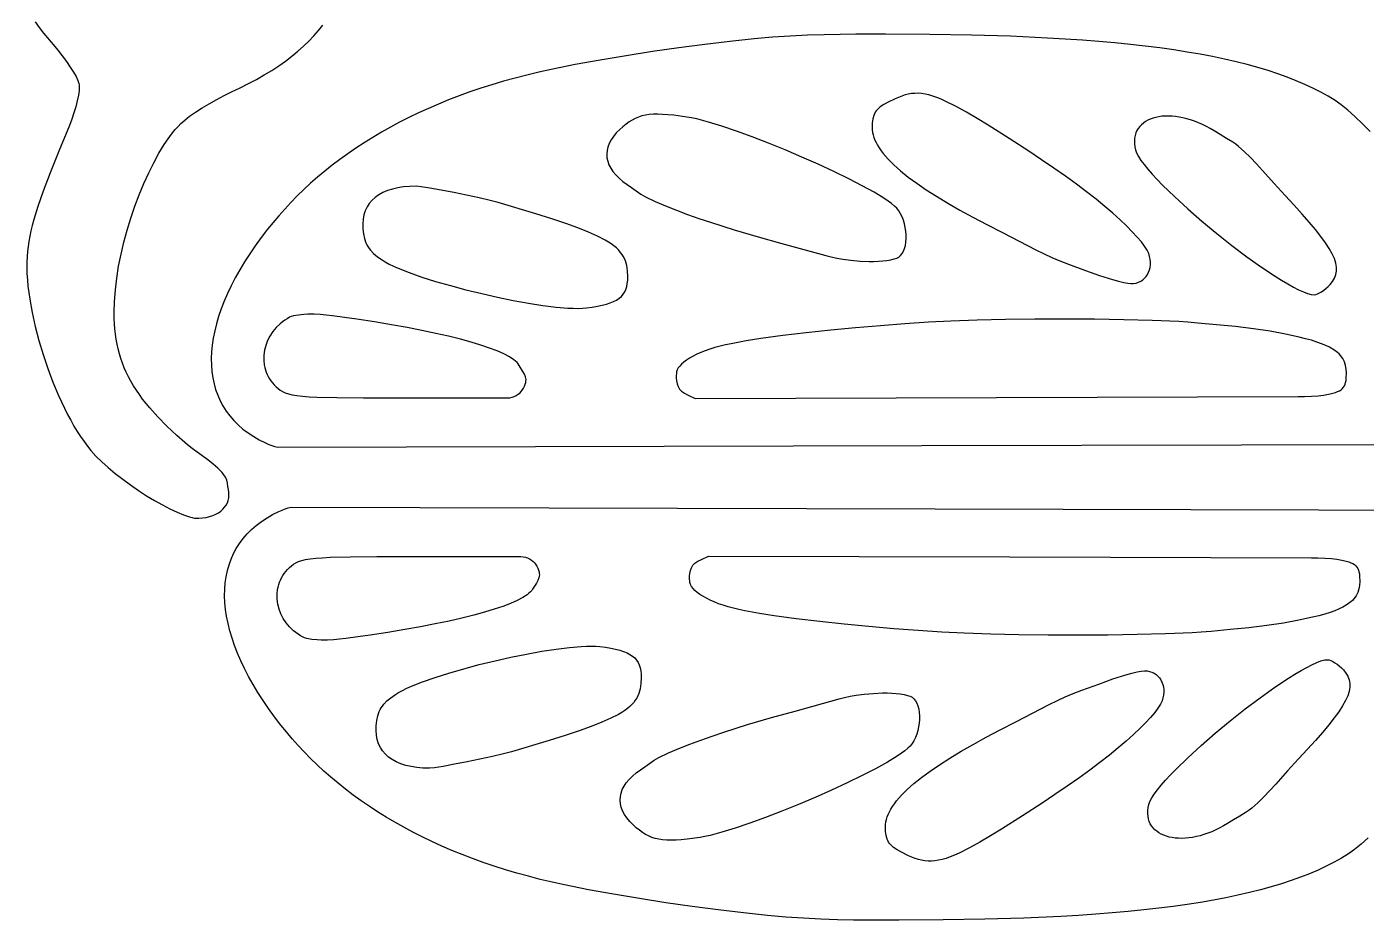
# Model space of a CAD drawing. Header units: millimetres. Extents: x 357 to 562, y 214 to 344.
# Drawn here: x 460.9 to 526.2, y 213.9 to 257.5 of the extents above; entities that cross this region are included whole.
import ezdxf

# ---------------------------------------------------------------- set-up
doc = ezdxf.new("R2010")
doc.units = ezdxf.units.MM

msp = doc.modelspace()

# ---------------------------------------------------------------- linework, layer by layer
at = {"flags": 128}
for points in [[(461.265058, 257.72598), (461.4648, 257.457504), (461.678736, 257.183524), (462.149403, 256.617144), (462.377315, 256.343756), (462.595312, 256.065424), (462.798237, 255.789903), (462.980937, 255.524951), (463.138254, 255.278326), (463.265034, 255.057781), (463.356121, 254.871077), (463.406361, 254.725968), (463.41711, 254.658279), (463.421422, 254.577641), (463.411687, 254.381717), (463.37907, 254.146596), (463.325485, 253.880683), (463.252846, 253.592381), (463.163066, 253.290093), (463.058061, 252.982222), (462.939743, 252.677172), (462.426362, 251.423108), (462.00648, 250.367593), (461.670212, 249.480941), (461.407677, 248.733465), (461.208993, 248.09548), (461.130506, 247.80827), (461.064277, 247.537301), (461.009069, 247.278861), (460.963646, 247.029241), (460.89722, 246.541614), (460.875889, 246.28783), (460.865106, 246.021635), (460.864574, 245.74395), (460.874002, 245.455697), (460.893096, 245.157796), (460.921562, 244.851168), (460.959108, 244.536735), (461.005438, 244.215416), (461.123283, 243.55581), (461.272749, 242.879717), (461.45149, 242.194505), (461.657157, 241.507542), (461.887403, 240.826197), (462.139882, 240.157837), (462.412245, 239.509831), (462.702146, 238.889547), (462.852939, 238.592103), (463.007237, 238.304352), (463.164746, 238.027216), (463.325171, 237.761615), (463.48822, 237.508471), (463.6536, 237.268704), (463.821017, 237.043236), (463.990178, 236.832988), (464.232989, 236.563887), (464.515301, 236.285504), (464.831104, 236.001617), (465.174386, 235.716), (465.53914, 235.432431), (465.919353, 235.154685), (466.309017, 234.88654), (466.70212, 234.631771), (467.092653, 234.394155), (467.474605, 234.177468), (467.841967, 233.985487), (468.188728, 233.821988), (468.508878, 233.690747), (468.796407, 233.595542), (468.926061, 233.562631), (469.045305, 233.540147), (469.153389, 233.528559), (469.249561, 233.52834)], [(469.249561, 233.52834), (469.436606, 233.54627), (469.613015, 233.575715), (469.7783, 233.616201), (469.931967, 233.667248), (470.073525, 233.72838), (470.202484, 233.799117), (470.318354, 233.878985), (470.420641, 233.967504), (470.508856, 234.064198), (470.582508, 234.168588), (470.641104, 234.280198), (470.684156, 234.398551), (470.71117, 234.523168), (470.721657, 234.653572), (470.715123, 234.789286), (470.691081, 234.929832), (470.665557, 235.076392), (470.642514, 235.23619), (470.609349, 235.391872), (470.585031, 235.462745), (470.553455, 235.526081), (470.476352, 235.64141), (470.387957, 235.753598), (470.289589, 235.862841), (470.182564, 235.969338), (469.947819, 236.174881), (469.694261, 236.371806), (469.172873, 236.746118), (468.926125, 236.926662), (468.702728, 237.104905), (468.171828, 237.571335), (467.688557, 238.025336), (467.251589, 238.469755), (466.859597, 238.907441), (466.680054, 239.124651), (466.511258, 239.341245), (466.353044, 239.55758), (466.205245, 239.774012), (466.067697, 239.990898), (465.940232, 240.208593), (465.822686, 240.427453), (465.714894, 240.647836), (465.616689, 240.870096), (465.527905, 241.094588), (465.448377, 241.321672), (465.377939, 241.5517), (465.316426, 241.78503), (465.263671, 242.022019), (465.21951, 242.263021), (465.183775, 242.508393), (465.156303, 242.758491), (465.136926, 243.013672), (465.125479, 243.27429), (465.121797, 243.540703), (465.137064, 244.092336), (465.1814, 244.67142), (465.249611, 245.23643), (465.343422, 245.814101), (465.461102, 246.400038), (465.60092, 246.98985), (465.76114, 247.579144), (465.940035, 248.163526), (466.135868, 248.738604), (466.34691, 249.299984), (466.571429, 249.843274), (466.807692, 250.364082), (467.053966, 250.858012), (467.308521, 251.320674), (467.569623, 251.747675), (467.835542, 252.134621), (467.969766, 252.3117), (468.104544, 252.477118), (468.23966, 252.630327), (468.374898, 252.770777), (468.561743, 252.93717), (468.803851, 253.123572), (469.091075, 253.323673), (469.413269, 253.531162), (469.760284, 253.739735), (470.121975, 253.943081), (470.488195, 254.134891), (470.848796, 254.308858), (471.272172, 254.509701), (471.679197, 254.715428), (472.069885, 254.926063), (472.444253, 255.14163), (472.802316, 255.362155), (473.144088, 255.587662), (473.469585, 255.818177), (473.778823, 256.053723), (474.071816, 256.294326), (474.34858, 256.540011), (474.609131, 256.790803), (474.853482, 257.046725), (475.08165, 257.307803), (475.29365, 257.574062)], [(526.354199, 252.385361), (525.980447, 252.763068), (525.611539, 253.113405), (525.258735, 253.425331), (524.933296, 253.687809), (524.646482, 253.889799), (524.303996, 254.09859), (523.943485, 254.299838), (523.56454, 254.4936), (523.166756, 254.679939), (522.749726, 254.858913), (522.313043, 255.030583), (521.8563, 255.19501), (521.37909, 255.352252), (520.881007, 255.50237), (520.361645, 255.645425), (519.820595, 255.781475), (519.257451, 255.910583), (518.671808, 256.032806), (518.063257, 256.148206), (517.431392, 256.256843), (516.775807, 256.358776), (516.096094, 256.454067), (515.391847, 256.542774), (514.662659, 256.624957), (513.908123, 256.700678), (513.127832, 256.769996), (512.321381, 256.832971), (511.488361, 256.889664), (510.628367, 256.940133), (508.825826, 257.022645), (506.910505, 257.080987), (504.87915, 257.115639), (502.728506, 257.127083), (501.281726, 257.125215), (500.518625, 257.118214), (499.729681, 257.103023), (498.915369, 257.076529), (498.076162, 257.035625), (497.212534, 256.977198), (496.324959, 256.89814), (495.144819, 256.771741), (493.911582, 256.624489), (492.643733, 256.45826), (491.359757, 256.274935), (490.078137, 256.07639), (488.817359, 255.864505), (487.595905, 255.641157), (486.432261, 255.408226), (485.832186, 255.276651), (485.243268, 255.1365), (484.665475, 254.987908), (484.098774, 254.831011), (483.543131, 254.665943), (482.998513, 254.492841), (482.464887, 254.31184), (481.942221, 254.123075), (481.430481, 253.926681), (480.929633, 253.722795), (480.439646, 253.511551), (479.960485, 253.293085), (479.492117, 253.067532), (479.03451, 252.835028), (478.58763, 252.595708), (478.151445, 252.349708), (477.72592, 252.097163), (477.311024, 251.838208), (476.906722, 251.572979), (476.512982, 251.301612), (476.129771, 251.024241), (475.757055, 250.741002), (475.394802, 250.452031), (475.042978, 250.157464), (474.70155, 249.857434), (474.370485, 249.552079), (474.049751, 249.241532), (473.739313, 248.925931), (473.439138, 248.60541), (473.149195, 248.280104), (472.869448, 247.950149), (472.599867, 247.615681), (472.292495, 247.213969), (472.003171, 246.814462), (471.731938, 246.417494), (471.478837, 246.0234), (471.243912, 245.632515), (471.027204, 245.245173), (470.828756, 244.861708), (470.64861, 244.482454), (470.486808, 244.107747), (470.343393, 243.73792), (470.218407, 243.373307), (470.111892, 243.014244), (470.02389, 242.661065), (469.954445, 242.314103), (469.903597, 241.973693), (469.87139, 241.640171), (469.857865, 241.313869), (469.863066, 240.995123), (469.887034, 240.684267), (469.929811, 240.381636), (469.991441, 240.087563), (470.071964, 239.802383), (470.171425, 239.52643), (470.289864, 239.260039), (470.427324, 239.003545), (470.583847, 238.757281), (470.759476, 238.521583), (470.954254, 238.296784), (471.168221, 238.083218), (471.401422, 237.881221), (471.653897, 237.691127), (471.925689, 237.513269), (472.199216, 237.35558), (472.504854, 237.201193), (472.660684, 237.132943), (472.813706, 237.074763), (472.960307, 237.029735), (473.096875, 237.000941), (504.49419, 237.075991)], [(514.693295, 244.969182), (514.823538, 244.974814), (514.946593, 244.996888), (515.061821, 245.034327), (515.168586, 245.086056), (515.26625, 245.150996), (515.354175, 245.228072), (515.431725, 245.316207), (515.498262, 245.414323), (515.553148, 245.521345), (515.595746, 245.636194), (515.625419, 245.757795), (515.64153, 245.88507), (515.643441, 246.016944), (515.630514, 246.152338), (515.602113, 246.290176), (515.5576, 246.429381), (515.478829, 246.595529), (515.358764, 246.786973), (515.198059, 247.002452), (514.997364, 247.240707), (514.757333, 247.500477), (514.478617, 247.780502), (514.16187, 248.079521), (513.807743, 248.396275), (513.416888, 248.729503), (512.989958, 249.077944), (512.527604, 249.440339), (512.03048, 249.815428), (511.499238, 250.201949), (510.934529, 250.598642), (510.337006, 251.004248), (509.707321, 251.417506), (508.755661, 252.036445), (507.724193, 252.696027), (507.198193, 253.018867), (506.675835, 253.32524), (506.164984, 253.606268), (505.673506, 253.853075), (505.444781, 253.956325), (505.22999, 254.042915), (505.02764, 254.113395), (504.836236, 254.168312), (504.654284, 254.208215), (504.480291, 254.233651), (504.312761, 254.245169), (504.150202, 254.243318), (503.991118, 254.228646), (503.834017, 254.2017), (503.677403, 254.16303), (503.519783, 254.113183), (503.195549, 253.982153), (502.849361, 253.812997), (502.639495, 253.695541), (502.468302, 253.577873), (502.332487, 253.454767), (502.276816, 253.389542), (502.228754, 253.320996), (502.187889, 253.248478), (502.15381, 253.171333), (502.104358, 253.00055), (502.077103, 252.80342), (502.06875, 252.574717), (502.074168, 252.456701), (502.090428, 252.336867), (502.117541, 252.215208), (502.155517, 252.091714), (502.204366, 251.966377), (502.264098, 251.839189), (502.334723, 251.71014), (502.416253, 251.579223), (502.508696, 251.446428), (502.612063, 251.311747), (502.851609, 251.036694), (503.134974, 250.753993), (503.462239, 250.463578), (503.833485, 250.165378), (504.248794, 249.859325), (504.708247, 249.54535), (505.211926, 249.223386), (505.759912, 248.893362), (506.352288, 248.555211), (506.989134, 248.208863), (507.670531, 247.85425), (508.427042, 247.459831), (509.240529, 247.030546), (510.058483, 246.610619), (510.452728, 246.417984), (510.828398, 246.244273), (511.218457, 246.08174), (511.644181, 245.91924), (512.467845, 245.613194), (513.150651, 245.367137), (513.797843, 245.163695), (514.085264, 245.084559), (514.336398, 245.024), (514.542118, 244.984661), (514.693295, 244.969182)], [(501.936458, 246.049327), (502.156705, 246.048818), (502.376965, 246.057704), (502.59136, 246.075121), (502.794012, 246.100206), (502.979041, 246.132094), (503.140571, 246.169921), (503.272723, 246.212825), (503.369618, 246.259941), (503.461128, 246.334564), (503.539137, 246.432131), (503.603755, 246.549848), (503.655092, 246.684921), (503.693259, 246.834557), (503.718366, 246.995961), (503.730523, 247.166341), (503.729842, 247.342902), (503.716432, 247.522851), (503.690405, 247.703393), (503.651869, 247.881735), (503.600936, 248.055084), (503.537717, 248.220644), (503.462321, 248.375624), (503.374859, 248.517228), (503.275441, 248.642664), (503.167054, 248.74894), (503.025437, 248.86583), (502.852548, 248.992483), (502.650348, 249.128048), (502.165846, 249.422512), (501.587604, 249.742413), (500.931295, 250.080946), (500.212592, 250.431303), (499.447165, 250.786676), (498.650689, 251.140258), (497.838835, 251.485242), (497.027277, 251.814821), (496.231686, 252.122187), (495.467736, 252.400534), (494.751098, 252.643053), (494.097445, 252.842938), (493.52245, 252.993382), (493.269347, 253.047936), (493.041786, 253.087577), (492.400518, 253.173228), (492.119854, 253.201523), (491.862744, 253.219553), (491.626868, 253.226886), (491.409906, 253.223092), (491.209539, 253.207736), (491.023447, 253.180388), (490.84931, 253.140614), (490.684809, 253.087983), (490.527623, 253.022062), (490.375434, 252.942419), (490.225922, 252.848623), (490.076766, 252.74024), (489.925647, 252.616838), (489.770246, 252.477985), (489.603864, 252.31068), (489.462949, 252.14112), (489.347438, 251.969783), (489.257267, 251.797147), (489.192371, 251.62369), (489.152687, 251.44989), (489.138151, 251.276226), (489.148699, 251.103174), (489.184268, 250.931213), (489.244792, 250.760821), (489.330209, 250.592476), (489.440455, 250.426656), (489.575465, 250.263839), (489.735176, 250.104503), (489.919523, 249.949126), (490.128444, 249.798185), (490.339953, 249.648593), (490.566103, 249.484149), (490.79642, 249.326943), (490.909868, 249.257959), (491.02043, 249.199069), (491.50125, 248.974916), (492.005634, 248.758067), (492.530507, 248.548245), (493.072796, 248.34517), (493.629427, 248.148565), (494.197326, 247.958152), (495.354631, 247.594785), (496.520121, 247.252843), (497.669206, 246.930099), (499.819792, 246.333302), (500.083779, 246.266707), (500.348958, 246.204634), (500.637933, 246.152573), (501.033568, 246.105938), (501.483773, 246.069824), (501.936458, 246.049327)], [(523.632899, 244.427083), (523.705226, 244.437249), (523.790483, 244.466383), (523.885535, 244.512443), (523.987243, 244.573386), (524.09247, 244.64717), (524.198077, 244.731752), (524.300928, 244.825088), (524.397884, 244.925137), (524.521771, 245.079564), (524.616245, 245.238912), (524.652094, 245.32114), (524.680161, 245.405448), (524.700301, 245.492119), (524.712371, 245.581438), (524.71623, 245.673687), (524.711732, 245.76915), (524.698736, 245.868109), (524.677097, 245.970849), (524.60732, 246.188803), (524.501256, 246.425278), (524.357759, 246.682542), (524.175683, 246.96286), (523.953883, 247.268499), (523.691212, 247.601727), (523.386526, 247.96481), (523.038678, 248.360014), (522.646522, 248.789606), (522.208914, 249.255854), (521.671713, 249.846444), (521.099489, 250.490387), (520.806349, 250.810503), (520.51178, 251.117723), (520.218225, 251.403302), (519.928125, 251.658494), (519.799347, 251.757925), (519.657731, 251.856345), (519.351228, 252.048922), (519.039104, 252.233765), (518.751846, 252.408413), (518.559343, 252.525515), (518.36638, 252.631962), (518.173469, 252.727876), (517.981125, 252.813383), (517.789863, 252.888605), (517.600196, 252.953667), (517.412638, 253.008693), (517.227704, 253.053805), (517.045908, 253.089129), (516.867764, 253.114786), (516.693786, 253.130903), (516.524488, 253.137601), (516.360384, 253.135006), (516.201989, 253.12324), (516.049817, 253.102427), (515.904382, 253.072692), (515.766197, 253.034157), (515.635778, 252.986947), (515.513638, 252.931186), (515.400292, 252.866997), (515.296253, 252.794504), (515.202035, 252.713831), (515.118154, 252.625101), (515.045123, 252.528438), (514.983456, 252.423967), (514.933667, 252.31181), (514.896271, 252.192092), (514.871781, 252.064936), (514.860712, 251.930466), (514.863578, 251.788806), (514.880893, 251.640079), (514.913172, 251.48441), (514.966005, 251.337266), (515.055153, 251.167464), (515.178401, 250.976798), (515.333536, 250.767059), (515.518343, 250.54004), (515.730607, 250.297532), (515.968114, 250.041328), (516.22865, 249.77322), (516.809951, 249.208461), (517.456796, 248.617592), (518.151469, 248.01495), (518.876257, 247.414873), (519.613443, 246.831699), (520.345315, 246.279764), (521.054156, 245.773406), (521.722253, 245.326963), (522.035486, 245.13069), (522.33189, 244.954772), (522.609251, 244.801001), (522.865353, 244.67117), (523.097984, 244.56707), (523.304928, 244.490495), (523.483971, 244.443235), (523.632899, 244.427083)], [(488.145117, 243.7866), (488.42671, 243.825215), (488.682928, 243.86791), (488.914764, 243.915438), (489.123213, 243.968553), (489.30927, 244.02801), (489.473929, 244.094564), (489.618186, 244.168967), (489.743035, 244.251976), (489.84947, 244.344342), (489.938487, 244.446822), (490.01108, 244.56017), (490.068244, 244.685138), (490.110973, 244.822483), (490.140262, 244.972957), (490.157106, 245.137316), (490.1625, 245.316313), (490.151651, 245.590748), (490.137053, 245.719784), (490.115416, 245.843891), (490.08605, 245.963464), (490.048263, 246.078897), (490.001363, 246.190584), (489.944658, 246.29892), (489.877457, 246.404298), (489.799068, 246.507115), (489.7088, 246.607762), (489.605961, 246.706636), (489.48986, 246.80413), (489.359805, 246.900639), (489.215104, 246.996557), (489.055065, 247.092278), (488.686211, 247.284708), (488.247707, 247.481083), (487.734023, 247.684558), (487.139625, 247.898289), (486.45898, 248.125428), (485.686556, 248.369131), (483.844238, 248.918849), (483.451259, 249.022118), (482.924625, 249.145071), (481.676605, 249.408789), (481.058324, 249.52893), (480.512599, 249.627511), (480.090981, 249.694222), (479.845024, 249.71875), (479.526339, 249.709859), (479.226659, 249.683397), (478.946382, 249.639684), (478.685907, 249.579038), (478.445632, 249.501777), (478.225957, 249.408219), (478.02728, 249.298683), (477.85, 249.173488), (477.694515, 249.032952), (477.561225, 248.877393), (477.450529, 248.70713), (477.362824, 248.522481), (477.29851, 248.323765), (477.257985, 248.1113), (477.241649, 247.885404), (477.2499, 247.646397), (477.280846, 247.388655), (477.329647, 247.160912), (477.399627, 246.957732), (477.443598, 246.863654), (477.494112, 246.773678), (477.551584, 246.687124), (477.616429, 246.603312), (477.769903, 246.441197), (477.957861, 246.281897), (478.183627, 246.119973), (478.341088, 246.022535), (478.526382, 245.922484), (478.737719, 245.820239), (478.973308, 245.71622), (479.510079, 245.504538), (480.122368, 245.290794), (480.795848, 245.078344), (481.51619, 244.870544), (482.269069, 244.670749), (483.040156, 244.482317), (483.815126, 244.308602), (484.57965, 244.152961), (485.319401, 244.01875), (486.020052, 243.909324), (486.667277, 243.82804), (487.246747, 243.778254), (487.506597, 243.766222), (487.744136, 243.763322), (487.957573, 243.769975), (488.145117, 243.7866)], [(478.9487, 239.4), (484.303869, 239.4), (484.415526, 239.408448), (484.524268, 239.432268), (484.628248, 239.469178), (484.72562, 239.516895), (484.81454, 239.573135), (484.893159, 239.635615), (484.959634, 239.702052), (485.012118, 239.770164), (485.076046, 239.874362), (485.125717, 239.970607), (485.16211, 240.059791), (485.186207, 240.142807), (485.198989, 240.220548), (485.201436, 240.293906), (485.194531, 240.363773), (485.179254, 240.431043), (485.127506, 240.56136), (485.054041, 240.691997), (484.873352, 240.982794), (484.826823, 241.051693), (484.766591, 241.121005), (484.692732, 241.190699), (484.60532, 241.260742), (484.390141, 241.401746), (484.121652, 241.543758), (483.800455, 241.686519), (483.427149, 241.829772), (483.002336, 241.973257), (482.526615, 242.116716), (482.000586, 242.259891), (481.42485, 242.402522), (480.800007, 242.544352), (480.126658, 242.685121), (479.405402, 242.824571), (478.636841, 242.962444), (477.821573, 243.098481), (476.9602, 243.232423), (476.357737, 243.322172), (475.761806, 243.40104), (475.464819, 243.432668), (475.167699, 243.457105), (474.869859, 243.47286), (474.57071, 243.478442), (474.372464, 243.467981), (474.116139, 243.43799), (473.864168, 243.390558), (473.759327, 243.360956), (473.678987, 243.327777), (473.555108, 243.25735), (473.437253, 243.18143), (473.325484, 243.100339), (473.219866, 243.014396), (473.027328, 242.829238), (472.860144, 242.62852), (472.718815, 242.414805), (472.603844, 242.190658), (472.515735, 241.958643), (472.45499, 241.721323), (472.422111, 241.481263), (472.417602, 241.241026), (472.441966, 241.003176), (472.465133, 240.885948), (472.495706, 240.770277), (472.533748, 240.656486), (472.579323, 240.544894), (472.632493, 240.435822), (472.693322, 240.32959), (472.761871, 240.226518), (472.838204, 240.126928), (472.922384, 240.03114), (473.014474, 239.939474), (473.115444, 239.850018), (473.219373, 239.770996), (473.33334, 239.701766), (473.464421, 239.641684), (473.619696, 239.590106), (473.806241, 239.546388), (474.031134, 239.509888), (474.301454, 239.479962), (474.624278, 239.455966), (475.006684, 239.437257), (475.978553, 239.413127), (477.273684, 239.402424), (478.9487, 239.4)], [(508.140657, 239.416474), (522.838542, 239.458649), (523.156887, 239.463442), (523.491058, 239.477859), (523.809761, 239.50196), (524.0817, 239.535803), (524.403148, 239.595658), (524.657962, 239.663544), (524.762671, 239.702623), (524.853469, 239.74626), (524.931272, 239.795303), (524.996996, 239.850603), (525.051558, 239.91301), (525.095873, 239.983373), (525.130857, 240.062543), (525.157427, 240.151368), (525.176497, 240.2507), (525.188985, 240.361387), (525.197876, 240.620227), (525.187761, 240.80447), (525.155854, 240.981811), (525.099811, 241.151671), (525.017289, 241.31347), (524.905945, 241.466628), (524.838733, 241.539785), (524.763436, 241.610565), (524.587418, 241.7447), (524.375549, 241.868456), (524.192989, 241.954459), (523.983303, 242.039206), (523.747689, 242.122457), (523.487343, 242.203975), (523.203462, 242.283524), (522.897244, 242.360865), (522.222581, 242.507975), (521.472929, 242.643406), (520.657864, 242.765259), (519.786959, 242.871634), (518.869792, 242.960632), (517.944305, 243.048013), (517.46399, 243.089937), (517.017708, 243.118104), (515.720567, 243.166648), (514.344621, 243.203391), (512.91614, 243.227688), (511.461396, 243.238895), (510.00666, 243.236369), (508.578203, 243.219464), (507.202295, 243.187536), (505.905208, 243.139942), (504.820549, 243.083252), (503.67133, 243.007871), (502.479416, 242.916151), (501.266676, 242.810446), (500.054977, 242.693107), (498.866185, 242.566487), (497.722168, 242.432938), (496.644792, 242.294812), (495.926376, 242.173641), (495.210133, 242.038585), (494.931402, 241.983876), (494.66419, 241.921753), (494.409233, 241.852927), (494.167263, 241.778109), (493.939015, 241.698009), (493.725222, 241.613337), (493.526618, 241.524804), (493.343937, 241.433122), (493.177911, 241.338999), (493.029277, 241.243147), (492.898766, 241.146276), (492.787112, 241.049096), (492.69505, 240.952319), (492.623313, 240.856654), (492.572635, 240.762813), (492.54375, 240.671505), (492.532751, 240.593208), (492.526378, 240.48684), (492.528132, 240.360774), (492.541513, 240.223384), (492.570023, 240.083046), (492.617163, 239.948133), (492.648812, 239.885328), (492.686432, 239.82702), (492.730458, 239.774255), (492.781331, 239.72808), (492.931589, 239.629282), (493.10414, 239.539038), (493.442773, 239.374299), (508.140657, 239.416474)], [(526.26253, 217.951734), (525.909726, 217.639808), (525.584287, 217.37733), (525.297473, 217.17534), (524.954987, 216.966549), (524.594476, 216.765301), (524.215531, 216.571539), (523.817747, 216.3852), (523.400717, 216.206226), (522.964034, 216.034556), (522.507291, 215.870129), (522.030081, 215.712887), (521.531998, 215.562769), (521.012636, 215.419714), (520.471586, 215.283664), (519.908442, 215.154556), (519.322799, 215.032333), (518.714248, 214.916933), (518.082383, 214.808296), (517.426798, 214.706363), (516.747085, 214.611072), (516.042838, 214.522365), (515.31365, 214.440182), (514.559114, 214.364461), (513.778823, 214.295143), (512.972372, 214.232168), (512.139352, 214.175475), (511.279358, 214.125006), (509.476817, 214.042494), (507.561496, 213.984152), (505.530141, 213.9495), (503.379497, 213.938056), (501.932717, 213.939924), (501.169616, 213.946925), (500.380672, 213.962116), (499.56636, 213.98861), (498.727153, 214.029514), (497.863525, 214.087941), (496.97595, 214.166999), (495.79581, 214.293398), (494.562573, 214.44065), (493.294724, 214.606879), (492.010748, 214.790204), (490.729128, 214.988749), (489.46835, 215.200634), (488.246896, 215.423982), (487.083252, 215.656913), (486.483177, 215.788488), (485.894259, 215.928639), (485.316466, 216.077231), (484.749765, 216.234128), (484.194122, 216.399196), (483.649504, 216.572298), (483.115878, 216.753299), (482.593212, 216.942064), (482.081472, 217.138458), (481.580624, 217.342344), (481.090637, 217.553588), (480.611476, 217.772054), (480.143108, 217.997607), (479.685501, 218.230111), (479.238621, 218.469431), (478.802436, 218.715431), (478.376911, 218.967976), (477.962015, 219.226931), (477.557713, 219.49216), (477.163973, 219.763527), (476.780762, 220.040898), (476.408046, 220.324137), (476.045793, 220.613108), (475.693969, 220.907675), (475.352541, 221.207705), (475.021476, 221.51306), (474.700742, 221.823607), (474.390304, 222.139208), (474.090129, 222.459729), (473.800186, 222.785035), (473.520439, 223.11499), (473.250858, 223.449458), (472.943486, 223.85117), (472.654162, 224.250677), (472.382929, 224.647645), (472.129828, 225.041739), (471.894903, 225.432624), (471.678195, 225.819966), (471.479747, 226.203431), (471.299601, 226.582685), (471.137799, 226.957392), (470.994384, 227.327219), (470.869398, 227.691832), (470.762883, 228.050895), (470.674881, 228.404074), (470.605436, 228.751036), (470.554588, 229.091446), (470.522381, 229.424968), (470.508856, 229.75127), (470.514057, 230.070016), (470.538025, 230.380872), (470.580802, 230.683503), (470.642432, 230.977576), (470.722955, 231.262756), (470.822416, 231.538709), (470.940855, 231.8051), (471.078315, 232.061594), (471.234838, 232.307858), (471.410467, 232.543556), (471.605245, 232.768355), (471.819212, 232.981921), (472.052413, 233.183918), (472.304888, 233.374012), (472.57668, 233.55187), (472.850207, 233.709559), (473.155845, 233.863946), (473.311675, 233.932196), (473.464697, 233.990376), (473.611298, 234.035404), (473.747866, 234.064198), (505.145181, 233.989148)], [(479.599691, 231.665139), (484.95486, 231.665139), (485.066517, 231.656691), (485.175259, 231.632871), (485.279239, 231.595961), (485.376611, 231.548244), (485.465531, 231.492004), (485.54415, 231.429524), (485.610625, 231.363087), (485.663109, 231.294975), (485.727037, 231.190777), (485.776708, 231.094532), (485.813101, 231.005348), (485.837198, 230.922332), (485.84998, 230.844591), (485.852427, 230.771233), (485.845522, 230.701366), (485.830245, 230.634096), (485.778497, 230.503779), (485.705032, 230.373142), (485.524343, 230.082345), (485.477814, 230.013446), (485.417582, 229.944134), (485.343723, 229.87444), (485.256311, 229.804397), (485.041132, 229.663393), (484.772643, 229.521381), (484.451446, 229.37862), (484.07814, 229.235367), (483.653327, 229.091882), (483.177606, 228.948423), (482.651577, 228.805248), (482.075841, 228.662617), (481.450998, 228.520787), (480.777649, 228.380018), (480.056393, 228.240568), (479.287832, 228.102695), (478.472564, 227.966658), (477.611191, 227.832716), (477.008728, 227.742967), (476.412797, 227.664099), (476.11581, 227.632471), (475.81869, 227.608034), (475.52085, 227.592279), (475.221701, 227.586697), (475.023455, 227.597158), (474.76713, 227.627149), (474.515159, 227.674581), (474.410318, 227.704183), (474.329978, 227.737362), (474.206099, 227.807789), (474.088244, 227.883709), (473.976475, 227.9648), (473.870857, 228.050743), (473.678319, 228.235901), (473.511135, 228.436619), (473.369806, 228.650334), (473.254835, 228.874481), (473.166726, 229.106496), (473.105981, 229.343816), (473.073102, 229.583876), (473.068593, 229.824113), (473.092957, 230.061963), (473.116124, 230.179191), (473.146697, 230.294862), (473.184739, 230.408653), (473.230314, 230.520245), (473.283484, 230.629317), (473.344313, 230.735549), (473.412862, 230.838621), (473.489195, 230.938211), (473.573375, 231.033999), (473.665465, 231.125665), (473.766435, 231.215121), (473.870364, 231.294143), (473.984331, 231.363373), (474.115412, 231.423455), (474.270687, 231.475033), (474.457232, 231.518751), (474.682125, 231.555251), (474.952445, 231.585177), (475.275269, 231.609173), (475.657675, 231.627882), (476.629544, 231.652012), (477.924675, 231.662715), (479.599691, 231.665139)], [(508.791648, 231.648665), (523.489533, 231.60649), (523.807878, 231.601697), (524.142049, 231.58728), (524.460752, 231.563179), (524.732691, 231.529336), (525.054139, 231.469481), (525.308953, 231.401595), (525.413662, 231.362516), (525.50446, 231.318879), (525.582263, 231.269836), (525.647987, 231.214536), (525.702549, 231.152129), (525.746864, 231.081766), (525.781848, 231.002596), (525.808418, 230.913771), (525.827488, 230.814439), (525.839976, 230.703752), (525.848867, 230.444912), (525.838752, 230.260669), (525.806845, 230.083328), (525.750802, 229.913468), (525.66828, 229.751669), (525.556936, 229.598511), (525.489724, 229.525354), (525.414427, 229.454574), (525.238409, 229.320439), (525.02654, 229.196683), (524.84398, 229.11068), (524.634294, 229.025933), (524.39868, 228.942682), (524.138334, 228.861164), (523.854453, 228.781615), (523.548235, 228.704274), (522.873572, 228.557164), (522.12392, 228.421733), (521.308855, 228.29988), (520.43795, 228.193505), (519.520783, 228.104507), (518.595296, 228.017126), (518.114981, 227.975202), (517.668699, 227.947035), (516.371558, 227.898491), (514.995612, 227.861748), (513.567131, 227.837451), (512.112387, 227.826244), (510.657651, 227.82877), (509.229194, 227.845675), (507.853286, 227.877603), (506.556199, 227.925197), (505.47154, 227.981887), (504.322321, 228.057268), (503.130407, 228.148988), (501.917667, 228.254693), (500.705968, 228.372032), (499.517176, 228.498652), (498.373159, 228.632201), (497.295783, 228.770327), (496.577367, 228.891498), (495.861124, 229.026554), (495.582393, 229.081263), (495.315181, 229.143386), (495.060224, 229.212212), (494.818254, 229.28703), (494.590006, 229.36713), (494.376213, 229.451802), (494.177609, 229.540335), (493.994928, 229.632017), (493.828902, 229.72614), (493.680268, 229.821992), (493.549757, 229.918863), (493.438103, 230.016043), (493.346041, 230.11282), (493.274304, 230.208485), (493.223626, 230.302326), (493.194741, 230.393634), (493.183742, 230.471931), (493.177369, 230.578299), (493.179123, 230.704365), (493.192504, 230.841755), (493.221014, 230.982093), (493.268154, 231.117006), (493.299803, 231.179811), (493.337423, 231.238119), (493.381449, 231.290884), (493.432322, 231.337059), (493.58258, 231.435857), (493.755131, 231.526101), (494.093764, 231.69084), (508.791648, 231.648665)], [(488.796108, 227.278539), (489.077701, 227.239924), (489.333919, 227.197229), (489.565755, 227.149701), (489.774204, 227.096586), (489.960261, 227.037129), (490.12492, 226.970575), (490.269177, 226.896172), (490.394026, 226.813163), (490.500461, 226.720797), (490.589478, 226.618317), (490.662071, 226.504969), (490.719235, 226.380001), (490.761964, 226.242656), (490.791253, 226.092182), (490.808097, 225.927823), (490.813491, 225.748826), (490.802642, 225.474391), (490.788044, 225.345355), (490.766407, 225.221248), (490.737041, 225.101675), (490.699254, 224.986242), (490.652354, 224.874555), (490.595649, 224.766219), (490.528448, 224.660841), (490.450059, 224.558024), (490.359791, 224.457377), (490.256952, 224.358503), (490.140851, 224.261009), (490.010796, 224.1645), (489.866095, 224.068582), (489.706056, 223.972861), (489.337202, 223.780431), (488.898698, 223.584056), (488.385014, 223.380581), (487.790616, 223.16685), (487.109971, 222.939711), (486.337547, 222.696008), (484.495229, 222.14629), (484.10225, 222.043021), (483.575616, 221.920068), (482.327596, 221.65635), (481.709315, 221.536209), (481.16359, 221.437628), (480.741972, 221.370917), (480.496015, 221.346389), (480.17733, 221.35528), (479.87765, 221.381742), (479.597373, 221.425455), (479.336898, 221.486101), (479.096623, 221.563362), (478.876948, 221.65692), (478.678271, 221.766456), (478.500991, 221.891651), (478.345506, 222.032187), (478.212216, 222.187746), (478.10152, 222.358009), (478.013815, 222.542658), (477.949501, 222.741374), (477.908976, 222.953839), (477.89264, 223.179735), (477.900891, 223.418742), (477.931837, 223.676484), (477.980638, 223.904227), (478.050618, 224.107407), (478.094589, 224.201485), (478.145103, 224.291461), (478.202575, 224.378015), (478.26742, 224.461827), (478.420894, 224.623942), (478.608852, 224.783242), (478.834618, 224.945166), (478.992079, 225.042604), (479.177373, 225.142655), (479.38871, 225.2449), (479.624299, 225.348919), (480.16107, 225.560601), (480.773359, 225.774345), (481.446839, 225.986795), (482.167181, 226.194595), (482.92006, 226.39439), (483.691147, 226.582822), (484.466117, 226.756537), (485.230641, 226.912178), (485.970392, 227.046389), (486.671043, 227.155815), (487.318268, 227.237099), (487.897738, 227.286885), (488.157588, 227.298917), (488.395127, 227.301817), (488.608564, 227.295164), (488.796108, 227.278539)], [(524.28389, 226.638056), (524.356217, 226.62789), (524.441474, 226.598756), (524.536526, 226.552696), (524.638234, 226.491753), (524.743461, 226.417969), (524.849068, 226.333387), (524.951919, 226.240051), (525.048875, 226.140002), (525.172762, 225.985575), (525.267236, 225.826227), (525.303085, 225.743999), (525.331152, 225.659691), (525.351292, 225.57302), (525.363362, 225.483701), (525.367221, 225.391452), (525.362723, 225.295989), (525.349727, 225.19703), (525.328088, 225.09429), (525.258311, 224.876336), (525.152247, 224.639861), (525.00875, 224.382597), (524.826674, 224.102279), (524.604874, 223.79664), (524.342203, 223.463412), (524.037517, 223.100329), (523.689669, 222.705125), (523.297513, 222.275533), (522.859905, 221.809285), (522.322704, 221.218695), (521.75048, 220.574752), (521.45734, 220.254636), (521.162771, 219.947416), (520.869216, 219.661837), (520.579116, 219.406645), (520.450338, 219.307214), (520.308722, 219.208794), (520.002219, 219.016217), (519.690095, 218.831374), (519.402837, 218.656726), (519.210334, 218.539624), (519.017371, 218.433177), (518.82446, 218.337263), (518.632116, 218.251756), (518.440854, 218.176534), (518.251187, 218.111472), (518.063629, 218.056446), (517.878695, 218.011334), (517.696899, 217.97601), (517.518755, 217.950353), (517.344777, 217.934236), (517.175479, 217.927538), (517.011375, 217.930133), (516.85298, 217.941899), (516.700808, 217.962712), (516.555373, 217.992447), (516.417188, 218.030982), (516.286769, 218.078192), (516.164629, 218.133953), (516.051283, 218.198142), (515.947244, 218.270635), (515.853026, 218.351308), (515.769145, 218.440038), (515.696114, 218.536701), (515.634447, 218.641172), (515.584658, 218.753329), (515.547262, 218.873047), (515.522772, 219.000203), (515.511703, 219.134673), (515.514569, 219.276333), (515.531884, 219.42506), (515.564163, 219.580729), (515.616996, 219.727873), (515.706144, 219.897675), (515.829392, 220.088341), (515.984527, 220.29808), (516.169334, 220.525099), (516.381598, 220.767607), (516.619105, 221.023811), (516.879641, 221.291919), (517.460942, 221.856678), (518.107787, 222.447547), (518.80246, 223.050189), (519.527248, 223.650266), (520.264434, 224.23344), (520.996306, 224.785375), (521.705147, 225.291733), (522.373244, 225.738176), (522.686477, 225.934449), (522.982881, 226.110367), (523.260242, 226.264138), (523.516344, 226.393969), (523.748975, 226.498069), (523.955919, 226.574644), (524.134962, 226.621904), (524.28389, 226.638056)], [(515.344286, 226.095957), (515.474529, 226.090325), (515.597584, 226.068251), (515.712812, 226.030812), (515.819577, 225.979083), (515.917241, 225.914143), (516.005166, 225.837067), (516.082716, 225.748932), (516.149253, 225.650816), (516.204139, 225.543794), (516.246737, 225.428945), (516.27641, 225.307344), (516.292521, 225.180069), (516.294432, 225.048195), (516.281505, 224.912801), (516.253104, 224.774963), (516.208591, 224.635758), (516.12982, 224.46961), (516.009755, 224.278166), (515.84905, 224.062687), (515.648355, 223.824432), (515.408324, 223.564662), (515.129608, 223.284637), (514.812861, 222.985618), (514.458734, 222.668864), (514.067879, 222.335636), (513.640949, 221.987195), (513.178595, 221.6248), (512.681471, 221.249711), (512.150229, 220.86319), (511.58552, 220.466497), (510.987997, 220.060891), (510.358312, 219.647633), (509.406652, 219.028694), (508.375184, 218.369112), (507.849184, 218.046272), (507.326826, 217.739899), (506.815975, 217.458871), (506.324497, 217.212064), (506.095772, 217.108814), (505.880981, 217.022224), (505.678631, 216.951744), (505.487227, 216.896827), (505.305275, 216.856924), (505.131282, 216.831488), (504.963752, 216.81997), (504.801193, 216.821821), (504.642109, 216.836493), (504.485008, 216.863439), (504.328394, 216.902109), (504.170774, 216.951956), (503.84654, 217.082986), (503.500352, 217.252142), (503.290486, 217.369598), (503.119293, 217.487266), (502.983478, 217.610372), (502.927807, 217.675597), (502.879745, 217.744143), (502.83888, 217.816661), (502.804801, 217.893806), (502.755349, 218.064589), (502.728094, 218.261719), (502.719741, 218.490422), (502.725159, 218.608438), (502.741419, 218.728272), (502.768532, 218.849931), (502.806508, 218.973425), (502.855357, 219.098762), (502.915089, 219.22595), (502.985714, 219.354999), (503.067244, 219.485916), (503.159687, 219.618711), (503.263054, 219.753392), (503.5026, 220.028445), (503.785965, 220.311146), (504.11323, 220.601561), (504.484476, 220.899761), (504.899785, 221.205814), (505.359238, 221.519789), (505.862917, 221.841753), (506.410903, 222.171777), (507.003279, 222.509928), (507.640125, 222.856276), (508.321522, 223.210889), (509.078033, 223.605308), (509.89152, 224.034593), (510.709474, 224.45452), (511.103719, 224.647155), (511.479389, 224.820866), (511.869448, 224.983399), (512.295172, 225.145899), (513.118836, 225.451945), (513.801642, 225.698002), (514.448834, 225.901444), (514.736255, 225.98058), (514.987389, 226.041139), (515.193109, 226.080478), (515.344286, 226.095957)], [(502.587449, 225.015812), (502.807696, 225.016321), (503.027956, 225.007435), (503.242351, 224.990018), (503.445003, 224.964933), (503.630032, 224.933045), (503.791562, 224.895218), (503.923714, 224.852314), (504.020609, 224.805198), (504.112119, 224.730575), (504.190128, 224.633008), (504.254746, 224.515291), (504.306083, 224.380218), (504.34425, 224.230582), (504.369357, 224.069178), (504.381514, 223.898798), (504.380833, 223.722237), (504.367423, 223.542288), (504.341396, 223.361746), (504.30286, 223.183404), (504.251927, 223.010055), (504.188708, 222.844495), (504.113312, 222.689515), (504.02585, 222.547911), (503.926432, 222.422475), (503.818045, 222.316199), (503.676428, 222.199309), (503.503539, 222.072656), (503.301339, 221.937091), (502.816837, 221.642627), (502.238595, 221.322726), (501.582286, 220.984193), (500.863583, 220.633836), (500.098156, 220.278463), (499.30168, 219.924881), (498.489826, 219.579897), (497.678268, 219.250318), (496.882677, 218.942952), (496.118727, 218.664605), (495.402089, 218.422086), (494.748436, 218.222201), (494.173441, 218.071757), (493.920338, 218.017203), (493.692777, 217.977562), (493.051509, 217.891911), (492.770845, 217.863616), (492.513735, 217.845586), (492.277859, 217.838253), (492.060897, 217.842047), (491.86053, 217.857403), (491.674438, 217.884751), (491.500301, 217.924525), (491.3358, 217.977156), (491.178614, 218.043077), (491.026425, 218.12272), (490.876913, 218.216516), (490.727757, 218.324899), (490.576638, 218.448301), (490.421237, 218.587154), (490.254855, 218.754459), (490.11394, 218.924019), (489.998429, 219.095356), (489.908258, 219.267992), (489.843362, 219.441449), (489.803678, 219.615249), (489.789142, 219.788913), (489.79969, 219.961965), (489.835259, 220.133926), (489.895783, 220.304318), (489.9812, 220.472663), (490.091446, 220.638483), (490.226456, 220.8013), (490.386167, 220.960636), (490.570514, 221.116013), (490.779435, 221.266954), (490.990944, 221.416546), (491.217094, 221.58099), (491.447411, 221.738196), (491.560859, 221.80718), (491.671421, 221.86607), (492.152241, 222.090223), (492.656625, 222.307072), (493.181498, 222.516894), (493.723787, 222.719969), (494.280418, 222.916574), (494.848317, 223.106987), (496.005622, 223.470354), (497.171112, 223.812296), (498.320197, 224.13504), (500.470783, 224.731837), (500.73477, 224.798432), (500.999949, 224.860505), (501.288924, 224.912566), (501.684559, 224.959201), (502.134764, 224.995315), (502.587449, 225.015812)]]:
    msp.add_lwpolyline(points, dxfattribs=at)
for points in [[(504.49419, 237.075991), (535.664167, 237.150499, 0.496698)], [(505.145181, 233.989148), (536.315158, 233.914641, -0.496698)]]:
    msp.add_lwpolyline(points, format="xyb", dxfattribs=at)

doc.saveas('drawing.dxf')
